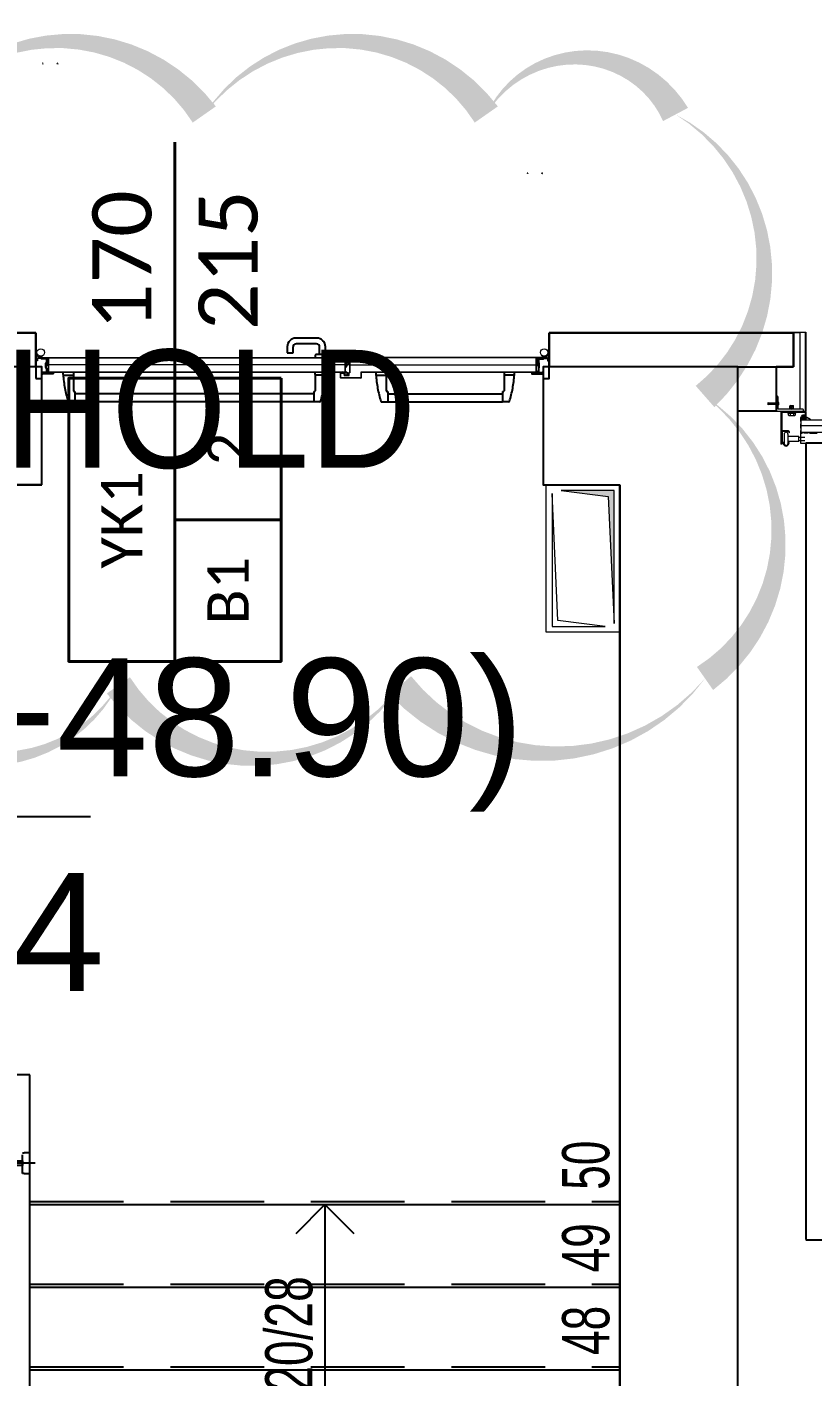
# Model space of a CAD drawing. Header units: metres. Extents: x -20317 to 2216, y -10281 to 3094.
# Drawn here: x -3145.4 to -2879.3, y -1088 to -630.7 of the extents above; entities that cross this region are included whole.
import ezdxf
from ezdxf.enums import TextEntityAlignment as Align

# ---------------------------------------------------------------- set-up
doc = ezdxf.new("R2010")
doc.units = ezdxf.units.M
doc.header["$MEASUREMENT"] = 0
for name, pattern in [('DASHDOT', [1, 0.5, -0.25, 0, -0.25]), ('DOT', [6.35, 0, -6.35]), ('HIDDEN', [9.525, 6.35, -3.175]), ('HIDDEN2', [0.1875, 0.125, -0.0625])]:
    doc.linetypes.add(name, pattern=pattern)
doc.layers.get('0').update_dxf_attribs({"color": 30, "lineweight": 0})
for name, color, linetype, lineweight in [('Ag-110', 3, 'Continuous', 30), ('AG-DOOR-NOTATION-FIRE', 1, 'Continuous', 40), ('AG-Door_Aluminum', 60, 'Continuous', 13), ('AG-Door_Rolling', 24, 'Continuous', 13), ('AG-Insulation_Heat_Rockwool', 95, 'BATTING', 13), ('AG-Steel_Structure', 201, 'Continuous', 20), ('AI-040', 2, 'Continuous', 20), ('HOLD', 7, 'Continuous', 0), ('shaft', 3, 'Continuous', 20)]:
    doc.layers.add(name, color=color, linetype=linetype, lineweight=lineweight)
for name, color, linetype in [('AG-DOOR', 2, 'Continuous'), ('AG-DOOR-OPENING', 9, 'HIDDEN'), ('AG-HATCH', 9, 'Continuous'), ('AG-HIDDEN', 9, 'HIDDEN'), ('AG-STAIR', 3, 'Continuous'), ('AG-TEXT', 7, 'Continuous'), ('AR-HANDRAIL', 20, 'Continuous'), ('V-0_Notation_Level_200', 2, 'Continuous'), ('V-2_Wall_Concrete', 160, 'Continuous')]:
    doc.layers.add(name, color=color, linetype=linetype)
doc.styles.add('$0$IIS IKEA SANS', font='')
doc.styles.add('ALANLAR_B8$0$ALANLAR_B8$0$VIVA_100', font='arial.ttf', dxfattribs={"height": 25})
doc.styles.add('ARIAL', font='arial.ttf', dxfattribs={"width": 0.9})
doc.styles.add('ARIAL-ING', font='arial.ttf')
doc.styles.add('CALIBRI LIGHT', font='calibril.ttf')
doc.styles.get('$0$IIS IKEA SANS').set_extended_font_data('IKEA Sans')
doc.linetypes.add('BATTING', pattern='A,0.00254,-2.54,[134,ltypeshp.shx,S=2.54,R=0,X=-2.54,Y=0],-5.08,[134,ltypeshp.shx,S=2.54,R=180,X=2.54,Y=0],-2.54', length=10.16254)

# ---------------------------------------------------------------- blocks, each defined once
blk = doc.blocks.new('A$C74964C84')
at = {"layer": 'V-2_Wall_Concrete', "ltscale": 1000, "transparency": 33554687}
for p, q in [((9100, 5140), (9100, 2260)), ((9100, 2260), (9500, 2260))]:
    blk.add_line(p, q, dxfattribs=at)
at = {"layer": 'V-2_Wall_Concrete'}
blk.add_line((9100, 300), (300, 300), dxfattribs=at)
for points in [[(300, 5540), (-100, 5540), (-100, -100), (9500, -100), (9500, 560), (9100, 560), (9100, 300)], [(9500, 2260), (9500, 5540), (2300, 5540)], [(300, 5140), (300, 300), (9100, 300)], [(9100, 2260), (9100, 5140), (2300, 5140)]]:
    blk.add_lwpolyline(points, dxfattribs=at)
blk = doc.blocks.new('*U46')
for p, q in [((0, -492.7), (0, 492.7)), ((-492.7, 0), (2190.6, 0))]:
    blk.add_line(p, q)
at = {"const_width": 328.5}
for points in [[(0, 164.2, 0.414214), (-164.2, 0, 0.414214)], [(0, -164.2, 0.414214), (164.2, 0, 0.414214)]]:
    blk.add_lwpolyline(points, format="xyb", dxfattribs=at)
blk.add_circle((0, 0), 328.5)
at = {"style": 'ALANLAR_B8$0$ALANLAR_B8$0$VIVA_100'}
for tag, p in [('%%P0.00', (1896.6, 136.9)), ('-0.07', (1833.7, -501.6))]:
    blk.add_attdef(tag, text='', height=400, dxfattribs=at).set_placement(p, align=Align.RIGHT)
blk = doc.blocks.new('conta')
at = {"layer": 'AG-Door_Aluminum', "ltscale": 10}
for p, q in [((-2649.88, 5344.46), (-2649.78, 5344.3)), ((-2649.87, 5345.53), (-2649.81, 5345.61)), ((-2649.78, 5344.3), (-2649.74, 5344.3)), ((-2649.72, 5345.4), (-2649.28, 5345.4)), ((-2649.25, 5345.41), (-2649.09, 5345.51)), ((-2648.97, 5344.05), (-2648.78, 5343.8)), ((-2648.87, 5344.09), (-2648.7, 5343.86)), ((-2648.83, 5344.87), (-2648.56, 5345.24)), ((-2648.77, 5345.12), (-2648.63, 5345.3)), ((-2648.71, 5343.79), (-2648.71, 5343.79)), ((-2648.56, 5345.31), (-2648.56, 5345.31))]:
    blk.add_line(p, q, dxfattribs=at)
for centre, radius, start, end in [((-2653.03, 5345), 3.19, 350.4674, 8.9372), ((-2649.87, 5344.47), 0.02, 170.4674, 213.7451), ((-2649.83, 5345.5), 0.05, 140.6345, 188.9372), ((-2649.74, 5345.58), 0.0696, 22.2428, 159.258), ((-2650.94, 5345.01), 1.24, 340.3382, 16.7772), ((-2649.74, 5344.58), 0.03, 160.3382, 273.2666), ((-2649.72, 5345.37), 0.03, 90, 196.7772), ((-2649.56, 5341.55), 3.01, 80.4362, 93.2666), ((-2649.28, 5345.45), 0.05, 270, 303.0062), ((-2649.22, 5344.14), 0.231, 353.9571, 81.9004), ((-2649.08, 5345.49), 0.03, 4.7972, 123.0062), ((-2649.06, 5344.54), 0.03, 260.4362, 338.7066), ((-2650.22, 5344.99), 1.27, 338.7066, 23.0418), ((-2648.89, 5344.11), 0.1, 173.9571, 217.2653), ((-2649.01, 5345.57), 0.05, 18.7951, 42.1429), ((-2651.17, 5344.83), 2.33, 7.5897, 18.7951), ((-2658.2, 5345.19), 9.36, 353.6857, 357.8537), ((-2648.79, 5344.15), 0.1, 173.6857, 217.2653), ((-2648.81, 5345.15), 0.05, 187.5897, 322.7347), ((-2648.79, 5344.84), 0.05, 142.7347, 180.2669), ((-2648.74, 5343.83), 0.05, 217.2653, 307.2653), ((-2648.74, 5343.83), 0.05, 307.2653, 37.2653), ((-2648.59, 5345.27), 0.05, 52.7347, 142.7347), ((-2648.59, 5345.27), 0.05, 322.7347, 52.7347)]:
    blk.add_arc(centre, radius, start, end, dxfattribs=at)
for points, knots in [([(-2649.74, 5344.31), (-2649.74, 5344.34), (-2649.7, 5344.52), (-2649.59, 5344.33), (-2649.34, 5344.36), (-2649.23, 5344.37), (-2649.18, 5344.37)], [0, 0, 0, 0, 0.1008757, 0.3841126, 0.5436166, 0.6906785, 0.6906785, 0.6906785, 0.6906785]), ([(-2648.98, 5345.6), (-2649, 5345.63), (-2649.09, 5345.71), (-2649.23, 5345.44), (-2649.32, 5345.74), (-2649.39, 5345.46), (-2649.51, 5345.75), (-2649.59, 5345.5), (-2649.65, 5345.57), (-2649.68, 5345.61)], [0.0086373, 0.0086373, 0.0086373, 0.0086373, 0.1097304, 0.3133405, 0.4430081, 0.5658764, 0.7165186, 0.8527974, 0.9648495, 0.9648495, 0.9648495, 0.9648495])]:
    blk.add_open_spline(points, degree=3, knots=knots, dxfattribs=at)
blk = doc.blocks.new('YANGIN KAC KAPI')
at = {"layer": 'AG-HATCH', "lineweight": 5, "ltscale": 2}
h = blk.add_hatch(color=256, dxfattribs=at)
h.dxf.hatch_style = 1
h.paths.add_polyline_path([(-1.6435, -0.0225), (-1.6455, -0.0225), (-1.6455, -0.0085), (-1.6435, -0.0085)])
h = blk.add_hatch(color=256, dxfattribs=at)
h.dxf.hatch_style = 1
h.paths.add_polyline_path([(0.0235, -0.0225), (0.0255, -0.0225), (0.0255, -0.0085), (0.0235, -0.0085)])
at = {"layer": 'AG-DOOR', "color": 4, "lineweight": -2, "ltscale": 10}
for p, q in [((-0.828, 0.0472), (-0.828, 0.0272)), ((-0.808, 0.0272), (-0.808, 0.0472)), ((-0.728, 0.0772), (-0.798, 0.0772)), ((-0.728, 0.0572), (-0.798, 0.0572)), ((-0.718, 0.0212), (-0.718, 0.0472)), ((-0.698, 0.0212), (-0.698, 0.0472)), ((-0.828, 0.0272), (-0.808, 0.0272)), ((-0.733, 0.0187), (-0.733, 0.0112)), ((-0.6855, 0.0212), (-0.7305, 0.0212)), ((-0.683, 0.0112), (-0.683, 0.0187))]:
    blk.add_line(p, q, dxfattribs=at)
at = {"layer": 'AG-DOOR', "color": 9, "linetype": 'HIDDEN', "ltscale": 100}
for p, q in [((-1.5872, -0.0463), (-1.5872, -0.0388)), ((-1.5872, -0.0463), (-1.5872, -0.0388)), ((-1.5872, -0.0463), (-1.5872, -0.0388)), ((-1.5522, -0.0388), (-1.5522, -0.0463)), ((-0.733, -0.0463), (-0.733, -0.0388)), ((-0.733, -0.0463), (-0.733, -0.0388)), ((-0.733, -0.0463), (-0.733, -0.0388)), ((-0.698, -0.0388), (-0.698, -0.0463)), ((-0.527, -0.0388), (-0.527, -0.0463)), ((-0.492, -0.0463), (-0.492, -0.0388)), ((-0.492, -0.0463), (-0.492, -0.0388)), ((-0.492, -0.0463), (-0.492, -0.0388)), ((-0.0928, -0.0388), (-0.0928, -0.0463)), ((-0.0578, -0.0463), (-0.0578, -0.0388)), ((-0.0578, -0.0463), (-0.0578, -0.0388)), ((-0.0578, -0.0463), (-0.0578, -0.0388)), ((-1.5847, -0.0488), (-1.5547, -0.0488)), ((-1.5522, -0.0463), (-1.5522, -0.1013)), ((-0.733, -0.0463), (-0.733, -0.1013)), ((-0.7005, -0.0488), (-0.7305, -0.0488)), ((-0.5245, -0.0488), (-0.4945, -0.0488)), ((-0.492, -0.0463), (-0.492, -0.1013)), ((-0.0928, -0.0463), (-0.0928, -0.1013)), ((-0.0603, -0.0488), (-0.0903, -0.0488)), ((-1.5472, -0.1038), (-1.5497, -0.1038)), ((-1.5472, -0.1038), (-1.5472, -0.1388)), ((-0.738, -0.1113), (-1.5472, -0.1113)), ((-0.738, -0.1038), (-0.738, -0.1388)), ((-0.738, -0.1038), (-0.7355, -0.1038)), ((-0.487, -0.1038), (-0.4895, -0.1038)), ((-0.487, -0.1038), (-0.487, -0.1388)), ((-0.487, -0.1113), (-0.0978, -0.1113)), ((-0.0978, -0.1038), (-0.0978, -0.1388)), ((-0.0978, -0.1038), (-0.0953, -0.1038)), ((-1.5679, -0.1388), (-1.5472, -0.1388)), ((-0.738, -0.1388), (-1.5472, -0.1388)), ((-0.7173, -0.1388), (-0.738, -0.1388)), ((-0.5077, -0.1388), (-0.487, -0.1388)), ((-0.487, -0.1388), (-0.0978, -0.1388)), ((-0.0771, -0.1388), (-0.0978, -0.1388))]:
    blk.add_line(p, q, dxfattribs=at)
at = {"layer": 'AG-DOOR', "color": 9, "ltscale": 10}
for p, q in [((-0.627, -0.001), (-0.63, -0.001)), ((-0.63, -0.0203), (-0.627, -0.0203)), ((-0.627, -0.016), (-0.627, -0.001)), ((-0.627, -0.0035), (-0.617, -0.0035)), ((-0.627, -0.0055), (-0.617, -0.0055)), ((-0.617, -0.0095), (-0.627, -0.016)), ((-0.627, -0.0203), (-0.627, -0.016))]:
    blk.add_line(p, q, dxfattribs=at)
at = {"layer": 'AG-DOOR', "color": 4, "lineweight": -2, "ltscale": 10}
for centre, radius, start, end in [((-0.798, 0.0472), 0.03, 90, 180), ((-0.798, 0.0472), 0.01, 90, 180), ((-0.728, 0.0472), 0.03, 0, 90), ((-0.728, 0.0472), 0.01, 0, 90), ((-0.7305, 0.0187), 0.0025, 90, 180), ((-0.6855, 0.0187), 0.0025, 0, 90)]:
    blk.add_arc(centre, radius, start, end, dxfattribs=at)
at = {"layer": 'AG-DOOR', "color": 9, "linetype": 'HIDDEN', "ltscale": 100}
for centre, radius, start, end in [((-1.2116, -0.0232), 0.3763, 183.5277, 197.6198), ((-1.5847, -0.0463), 0.0025, 180, 270), ((-1.5547, -0.0463), 0.0025, 270, 0), ((-0.7305, -0.0463), 0.0025, 180, 270), ((-0.7305, -0.0463), 0.0025, 180, 270), ((-0.7305, -0.0463), 0.0025, 180, 270), ((-1.0736, -0.0232), 0.3763, 342.3802, 356.4723), ((-0.7005, -0.0463), 0.0025, 270, 0), ((-0.1514, -0.0232), 0.3763, 183.5277, 197.6198), ((-0.5245, -0.0463), 0.0025, 180, 270), ((-0.4945, -0.0463), 0.0025, 270, 0), ((-0.4945, -0.0463), 0.0025, 270, 0), ((-0.4945, -0.0463), 0.0025, 270, 0), ((-0.0903, -0.0463), 0.0025, 180, 270), ((-0.4334, -0.0232), 0.3763, 342.3802, 356.4723), ((-0.0603, -0.0463), 0.0025, 270, 0), ((-1.5679, -0.1363), 0.0025, 197.6198, 270), ((-1.5497, -0.1013), 0.0025, 180, 270), ((-0.7355, -0.1013), 0.0025, 270, 0), ((-0.7173, -0.1363), 0.0025, 270, 342.3802), ((-0.5077, -0.1363), 0.0025, 197.6198, 270), ((-0.4895, -0.1013), 0.0025, 180, 270), ((-0.0953, -0.1013), 0.0025, 270, 0), ((-0.0771, -0.1363), 0.0025, 270, 342.3802)]:
    blk.add_arc(centre, radius, start, end, dxfattribs=at)
at = {"layer": 'AG-DOOR-OPENING', "color": 9, "linetype": 'DOT'}
for points in [[(-1.657, 0.0112), (-1.657, 1.0072, -0.414214), (-1.656, 1.0082), (-1.608, 1.0082, -0.414214), (-1.607, 1.0072), (-1.607, 0.0112)], [(0.037, 0.0112), (0.037, 0.6352, 0.414214), (0.036, 0.6362), (-0.012, 0.6362, 0.414214), (-0.013, 0.6352), (-0.013, 0.0112)]]:
    blk.add_lwpolyline(points, format="xyb", dxfattribs=at)
for centre, radius, start, end in [((-1.6505, -0.0343), 1.0415, 2.4474, 90.355), ((0.0275, -0.0023), 0.6376, 89.1449, 178.8679)]:
    blk.add_arc(centre, radius, start, end, dxfattribs=at)
at = {"layer": 'AG-Door_Aluminum', "color": 9, "ltscale": 10}
for p, q in [((-1.6755, 0.0251), (-1.679, 0.024)), ((-1.6713, 0.0143), (-1.6705, 0.0108)), ((-1.6705, 0.0108), (-1.6676, 0.0114)), ((-1.6676, 0.0114), (-1.6686, 0.0162)), ((-1.6676, 0.01), (-1.6676, 0.0167)), ((-1.6646, 0.01), (-1.6646, 0.0161)), ((-1.6547, 0.0195), (-1.6595, 0.0149)), ((-1.642, 0.008), (-1.6568, 0.008)), ((-1.642, 0.005), (-1.6431, 0.005)), ((-1.64, -0.0085), (-1.64, 0.003)), ((0.02, -0.0085), (0.02, 0.003)), ((0.022, 0.008), (0.0368, 0.008)), ((0.022, 0.005), (0.0231, 0.005)), ((0.0347, 0.0195), (0.0395, 0.0149)), ((0.0446, 0.01), (0.0446, 0.0161)), ((0.0476, 0.01), (0.0476, 0.0167)), ((0.0476, 0.0114), (0.0486, 0.0162)), ((0.0505, 0.0108), (0.0476, 0.0114)), ((0.0513, 0.0143), (0.0505, 0.0108)), ((0.0555, 0.0251), (0.059, 0.024)), ((-1.64, -0.0174), (-1.64, -0.0085)), ((-1.637, -0.0174), (-1.64, -0.0174)), ((0.017, -0.0174), (0.02, -0.0174)), ((0.02, -0.0174), (0.02, -0.0085))]:
    blk.add_line(p, q, dxfattribs=at)
at = {"layer": 'AG-Door_Aluminum', "ltscale": 0.3}
for p, q in [((-1.657, 0.0092), (-1.657, 0.0102)), ((-1.656, 0.0112), (-0.6109, 0.0112)), ((-1.656, 0.0102), (-0.611, 0.0102)), ((-1.656, 0.0102), (-1.656, 0.0092)), ((-1.656, 0.0092), (-1.637, 0.0092)), ((-1.656, 0.0082), (-1.639, 0.0082)), ((-1.655, 0.0092), (-1.655, 0.0102)), ((-1.639, 0.0092), (-1.639, 0.0082)), ((-1.637, -0.0085), (-1.637, 0.0092)), ((-1.636, -0.0085), (-1.636, 0.0092)), ((-0.631, -0.0085), (-0.631, 0.0092)), ((-0.63, -0.0085), (-0.63, 0.0092)), ((-0.611, 0.0092), (-0.63, 0.0092)), ((-0.628, 0.0092), (-0.628, 0.0082)), ((-0.611, 0.0082), (-0.628, 0.0082)), ((-0.6186, 0.006), (-0.6186, -0.0005)), ((-0.6176, 0.007), (-0.5982, 0.007)), ((-0.6171, 0.006), (-0.5977, 0.006)), ((-0.612, 0.0092), (-0.612, 0.0102)), ((-0.611, 0.0102), (-0.611, 0.0092)), ((-0.61, 0.0092), (-0.61, 0.0102)), ((-0.5982, 0.007), (-0.5945, 0.0112)), ((-0.5977, 0.006), (-0.5941, 0.0102)), ((0.036, 0.0112), (-0.5945, 0.0112)), ((0.036, 0.0102), (-0.5941, 0.0102)), ((0.016, -0.0085), (0.016, 0.0092)), ((0.017, -0.0085), (0.017, 0.0092)), ((0.036, 0.0092), (0.017, 0.0092)), ((0.019, 0.0092), (0.019, 0.0082)), ((0.036, 0.0082), (0.019, 0.0082)), ((0.035, 0.0092), (0.035, 0.0102)), ((0.036, 0.0102), (0.036, 0.0092)), ((0.037, 0.0092), (0.037, 0.0102)), ((-1.637, -0.0378), (-1.637, -0.0085)), ((-1.636, -0.0378), (-1.636, -0.0085)), ((-0.631, -0.0378), (-1.636, -0.0378)), ((-1.636, -0.0388), (-0.631, -0.0388)), ((-0.6468, -0.0576), (-0.6468, -0.0421)), ((-0.6458, -0.0411), (-0.6335, -0.0411)), ((-0.6458, -0.0571), (-0.6458, -0.0426)), ((-0.6453, -0.0421), (-0.6341, -0.0421)), ((-0.6336, -0.0427), (-0.6348, -0.0489)), ((-0.631, -0.0378), (-0.631, -0.0085)), ((-0.63, -0.0378), (-0.63, -0.0085)), ((-0.6176, -0.0491), (-0.6176, -0.0416)), ((-0.5783, -0.0388), (-0.5783, -0.0571)), ((-0.5773, -0.0378), (0.016, -0.0378)), ((-0.5773, -0.0393), (-0.5773, -0.0576)), ((0.016, -0.0388), (-0.5768, -0.0388)), ((0.016, -0.0378), (0.016, -0.0085)), ((0.017, -0.0378), (0.017, -0.0085)), ((-0.5783, -0.0586), (-0.6458, -0.0586)), ((-0.5788, -0.0576), (-0.6453, -0.0576)), ((-0.6338, -0.0501), (-0.6186, -0.0501))]:
    blk.add_line(p, q, dxfattribs=at)
at = {"layer": 'AG-Door_Aluminum', "color": 4, "ltscale": 0.3}
for p, q in [((-1.6448, 0.0044), (-1.6448, -0.0057)), ((0.0248, 0.0044), (0.0248, -0.0057)), ((-1.6453, -0.0384), (-1.6567, -0.0384)), ((-1.6473, -0.0085), (-1.6473, -0.0082)), ((-1.6473, -0.0228), (-1.6473, -0.0085)), ((-1.6448, -0.0253), (-1.6448, -0.0379)), ((0.0248, -0.0253), (0.0248, -0.0379)), ((0.0253, -0.0384), (0.0367, -0.0384)), ((0.0273, -0.0085), (0.0273, -0.0082)), ((0.0273, -0.0228), (0.0273, -0.0085))]:
    blk.add_line(p, q, dxfattribs=at)
for points in [[(-1.6742, 0.0074), (-1.6742, 0), (-1.676, 0), (-1.676, 0.0074, -0.414214), (-1.6734, 0.01), (-1.6624, 0.01, -0.414214), (-1.66, 0.0076, 0.414214), (-1.6594, 0.007), (-1.6456, 0.007)], [(-1.6456, 0.0052), (-1.6594, 0.0052, -0.414214), (-1.6618, 0.0076, 0.414214), (-1.6624, 0.0082), (-1.6734, 0.0082, 0.414214), (-1.6742, 0.0074)], [(-1.643, 0.0044), (-1.643, -0.006, -0.414214), (-1.645, -0.008, 0.414214), (-1.6455, -0.0085), (-1.6455, -0.0225, 0.414214), (-1.645, -0.023, -0.414214), (-1.643, -0.025), (-1.643, -0.0379, -0.414214), (-1.6453, -0.0402), (-1.6567, -0.0402, 1), (-1.6567, -0.0432), (-1.6218, -0.0432)], [(0.023, 0.0044), (0.023, -0.006, 0.414214), (0.025, -0.008, -0.414214), (0.0255, -0.0085), (0.0255, -0.0225, -0.414214), (0.025, -0.023, 0.414214), (0.023, -0.025), (0.023, -0.0379, 0.414214), (0.0253, -0.0402), (0.0367, -0.0402, -1), (0.0367, -0.0432), (0.0018, -0.0432)], [(0.0542, 0.0074), (0.0542, 0), (0.056, 0), (0.056, 0.0074, 0.414214), (0.0534, 0.01), (0.0424, 0.01, 0.414214), (0.04, 0.0076, -0.414214), (0.0394, 0.007), (0.0256, 0.007)], [(0.0256, 0.0052), (0.0394, 0.0052, 0.414214), (0.0418, 0.0076, -0.414214), (0.0424, 0.0082), (0.0534, 0.0082, -0.414214), (0.0542, 0.0074)], [(-1.631, -0.0432), (-1.631, -0.0414), (-1.6218, -0.0414, -1), (-1.6218, -0.045), (-1.6567, -0.045)], [(0.011, -0.0432), (0.011, -0.0414), (0.0018, -0.0414, 1), (0.0018, -0.045), (0.0367, -0.045)]]:
    blk.add_lwpolyline(points, format="xyb", dxfattribs=at)
at = {"layer": 'AG-Door_Aluminum', "ltscale": 0.3}
for points in [[(-0.6176, 0.0055), (-0.6176, 0, 0.414214), (-0.6171, -0.0005), (-0.6168, -0.0005, -0.414214), (-0.6158, -0.0015), (-0.6158, -0.0401, -0.414214), (-0.6168, -0.0411), (-0.6171, -0.0411)], [(-0.6176, -0.0015), (-0.6173, -0.0015, -0.414214), (-0.6168, -0.002), (-0.6168, -0.0396, -0.414214), (-0.6173, -0.0401), (-0.6176, -0.0401, 0.414214), (-0.6186, -0.0411), (-0.6186, -0.0486, -0.414214), (-0.6191, -0.0491), (-0.6332, -0.0491, -0.469603), (-0.6337, -0.0485), (-0.6325, -0.0422)]]:
    blk.add_lwpolyline(points, format="xyb", dxfattribs=at)
at = {"layer": 'AG-Door_Aluminum', "color": 9, "ltscale": 10}
for centre in [(-1.6634, 0.0286), (0.0434, 0.0286)]:
    blk.add_circle(centre, 0.0126, dxfattribs=at)
for centre, radius, start, end in [((-1.6634, 0.0286), 0.0163, 196.3458, 241.2012), ((-1.6715, 0.0156), 0.00297, 12.1292, 36.6827), ((-1.6568, 0.012), 0.007, 144.8285, 196.6008), ((-1.6568, 0.012), 0.004, 133.501, 269.7288), ((-1.642, 0.003), 0.005, 0, 89.9977), ((-1.642, 0.003), 0.002, 0, 90), ((0.022, 0.003), 0.005, 90.0023, 180), ((0.022, 0.003), 0.002, 90, 180), ((0.0368, 0.012), 0.004, 270.2712, 46.499), ((0.0368, 0.012), 0.007, 343.3992, 35.1715), ((0.0515, 0.0156), 0.00297, 143.3173, 167.8708), ((0.0434, 0.0286), 0.0163, 298.7988, 343.6542)]:
    blk.add_arc(centre, radius, start, end, dxfattribs=at)
at = {"layer": 'AG-Door_Aluminum', "ltscale": 0.3}
for centre, radius, start, end in [((-1.656, 0.0102), 0.001, 90, 180), ((-1.656, 0.0092), 0.001, 180, 270), ((-1.637, 0.0092), 0.001, 0, 90), ((-0.63, 0.0092), 0.001, 90, 180), ((-0.6176, 0.006), 0.001, 90, 180), ((-0.6171, 0.0055), 0.0005, 90, 180), ((-0.611, 0.0102), 0.001, 0, 90), ((-0.611, 0.0092), 0.001, 270, 0), ((0.017, 0.0092), 0.001, 90, 180), ((0.036, 0.0102), 0.001, 0, 90), ((0.036, 0.0092), 0.001, 270, 0), ((-1.636, -0.0378), 0.001, 180, 270), ((-0.6458, -0.0421), 0.001, 90, 180), ((-0.6453, -0.0426), 0.0005, 90, 180), ((-0.6341, -0.0426), 0.0005, 348.932, 90), ((-0.6335, -0.0421), 0.001, 349.3803, 90), ((-0.631, -0.0378), 0.001, 270, 0), ((-0.6176, -0.0005), 0.001, 180, 270), ((-0.6171, -0.0416), 0.0005, 90, 180), ((-0.5773, -0.0388), 0.001, 90.0003, 180), ((-0.5768, -0.0393), 0.0005, 90, 180), ((0.016, -0.0378), 0.001, 270, 0), ((-0.6458, -0.0576), 0.001, 180, 270), ((-0.6453, -0.0571), 0.0005, 180, 270), ((-0.6338, -0.0491), 0.001, 168.932, 270), ((-0.6186, -0.0491), 0.001, 270, 0), ((-0.5788, -0.0571), 0.0005, 270, 0), ((-0.5783, -0.0576), 0.001, 270, 0)]:
    blk.add_arc(centre, radius, start, end, dxfattribs=at)
at = {"layer": 'AG-Door_Aluminum', "color": 4, "ltscale": 0.3}
for centre, radius, start, end in [((-1.6456, 0.0044), 0.0026, 0, 90), ((-1.6456, 0.0044), 0.0008, 0, 90), ((0.0256, 0.0044), 0.0026, 90, 180), ((0.0256, 0.0044), 0.0008, 90, 180), ((-1.6567, -0.0417), 0.0033, 90, 270), ((-1.6453, -0.0082), 0.002, 90, 180), ((-1.6453, -0.0228), 0.002, 180, 270), ((-1.6453, -0.0057), 0.0005, 270, 0), ((-1.6453, -0.0253), 0.0005, 0, 90), ((-1.6453, -0.0379), 0.0005, 270, 0), ((0.0253, -0.0057), 0.0005, 180, 270), ((0.0253, -0.0253), 0.0005, 90, 180), ((0.0253, -0.0379), 0.0005, 180, 270), ((0.0253, -0.0082), 0.002, 0, 90), ((0.0253, -0.0228), 0.002, 270, 0), ((0.0367, -0.0417), 0.0033, 270, 90)]:
    blk.add_arc(centre, radius, start, end, dxfattribs=at)
at = {"layer": 'AG-HATCH', "color": 9, "linetype": 'Continuous'}
for p, q in [((-1.6565, -0.0427), (-1.6565, -0.0422)), ((-1.6514, -0.0419), (-1.6504, -0.0403)), ((-1.651, -0.0432), (-1.6378, -0.0432)), ((-1.6503, -0.0413), (-1.6498, -0.0407)), ((-1.6501, -0.0416), (-1.6484, -0.0416)), ((-1.6476, -0.0412), (-1.6471, -0.0403)), ((-1.6469, -0.0413), (-1.6466, -0.0407)), ((-1.6467, -0.0416), (-1.6451, -0.0416)), ((-1.643, -0.0395), (-1.643, -0.0353)), ((-1.642, -0.0352), (-1.6405, -0.0403)), ((0.031, -0.0432), (0.0178, -0.0432)), ((0.022, -0.0352), (0.0205, -0.0403)), ((0.023, -0.0395), (0.023, -0.0353)), ((0.0267, -0.0416), (0.0251, -0.0416)), ((0.0269, -0.0413), (0.0266, -0.0407)), ((0.0276, -0.0412), (0.0271, -0.0403)), ((0.0301, -0.0416), (0.0284, -0.0416)), ((0.0303, -0.0413), (0.0298, -0.0407)), ((0.0314, -0.0419), (0.0304, -0.0403)), ((0.0315, -0.0427), (0.0315, -0.0422))]:
    blk.add_line(p, q, dxfattribs=at)
at = {"layer": 'AG-HATCH', "ltscale": 2.5}
for points in [[(-1.68, -0.06), (-1.66, -0.06), (-1.66, -0.02), (-1.68, -0.02), (-1.68, -0.06)], [(0.04, -0.06), (0.06, -0.06), (0.06, -0.02), (0.04, -0.02), (0.04, -0.06)]]:
    blk.add_lwpolyline(points, dxfattribs=at)
at = {"layer": 'AG-HATCH', "lineweight": 5, "ltscale": 2}
for points in [[(-1.6455, -0.0225), (-1.6435, -0.0225), (-1.6435, -0.0085), (-1.6455, -0.0085), (-1.6455, -0.0225)], [(0.0255, -0.0225), (0.0235, -0.0225), (0.0235, -0.0085), (0.0255, -0.0085), (0.0255, -0.0225)]]:
    blk.add_lwpolyline(points, dxfattribs=at)
at = {"layer": 'AG-HATCH', "color": 9, "linetype": 'Continuous'}
for centre, radius, start, end in [((-1.6461, -0.1754), 0.1336, 92.2975, 94.4863), ((-1.6514, -0.0182), 0.0251, 258.2003, 270.9174), ((-1.6501, -0.0405), 0.000316, 324.9586, 145.0152), ((-1.6501, -0.0414), 0.000211, 145.0123, 270), ((-1.6484, -0.0406), 0.00105, 270.0106, 324.9923), ((-1.6468, -0.0405), 0.000316, 331.169, 157.4401), ((-1.6467, -0.0414), 0.000211, 151.2102, 270), ((-1.6451, -0.0395), 0.00211, 270, 0), ((-1.6425, -0.0353), 0.000526, 15.5884, 180), ((-1.6391, -0.0399), 0.00147, 195.5887, 270), ((-1.6386, -0.0169), 0.0245, 268.7806, 294.546), ((-1.6425, -0.0108), 0.0327, 278.2922, 296.0474), ((-1.6283, -0.0397), 0.000526, 285.3148, 104.5082), ((0.0083, -0.0397), 0.000526, 75.4918, 254.6852), ((0.0225, -0.0108), 0.0327, 243.9526, 261.7078), ((0.0186, -0.0169), 0.0245, 245.454, 271.2194), ((0.0191, -0.0399), 0.00147, 270, 344.4113), ((0.0225, -0.0353), 0.000526, 0, 164.4116), ((0.0251, -0.0395), 0.00211, 180, 270), ((0.0268, -0.0405), 0.000316, 22.5599, 208.831), ((0.0267, -0.0414), 0.000211, 270, 28.7898), ((0.0284, -0.0406), 0.00105, 215.0077, 269.9894), ((0.0301, -0.0405), 0.000316, 34.9848, 215.0414), ((0.0301, -0.0414), 0.000211, 270, 34.9877), ((0.031, -0.0427), 0.000526, 270, 0), ((0.031, -0.0422), 0.000526, 0, 35.0077)]:
    blk.add_arc(centre, radius, start, end, dxfattribs=at)
at = {"layer": 'AG-Insulation_Heat_Rockwool', "ltscale": 0.45}
for p, q in [((-0.631, -0.0138), (-1.636, -0.0138)), ((-0.6158, -0.0138), (0.016, -0.0138))]:
    blk.add_line(p, q, dxfattribs=at)
at = {"layer": 'AG-DOOR', "xscale": -0.01, "yscale": 0.01, "zscale": 0.01, "rotation": 270}
blk.add_blockref('conta', (-54.0784, 26.4499), dxfattribs=at)
blk = doc.blocks.new('*U118')
blk.add_lwpolyline([(1000, -450), (2200, -450), (2200, 450), (1000, 450)], close=True)
for points in [[(2200, 0), (0, 0)], [(1600, -450), (1600, 0)]]:
    blk.add_lwpolyline(points)
at = {"style": 'CALIBRI LIGHT'}
for tag, height, p in [('GENİŞLİK', 250, (500, 225)), ('KAPIKODU', 175, (1600, 225)), ('YÜKSEKLİK', 250, (500, -225)), ('KATTAKI.SAYISI', 175, (1300, -225)), ('BULUNDUGU.KAT', 175, (1900, -225))]:
    blk.add_attdef(tag, text='', height=height, dxfattribs=at).set_placement(p, align=Align.MIDDLE_CENTER)
blk = doc.blocks.new('A$C1F2B3E44')
for p, q in [((7, -2), (6.3, 2)), ((8.4, -2), (7.7, 2)), ((9.8, -2), (9.1, 2)), ((11.2, -2), (10.5, 2)), ((12.6, -2), (11.9, 2)), ((14, -2), (13.3, 2)), ((15.4, -2), (14.7, 2)), ((16.8, -2), (16.1, 2)), ((18.3, -2), (17.5, 2))]:
    blk.add_line(p, q)
for points in [[(20, -1.5), (18.8, -1.5), (18.3, -2), (17.9, -1.5), (17.3, -1.5), (16.8, -2), (16.4, -1.5), (15.9, -1.5), (15.4, -2), (15, -1.5), (14.5, -1.5), (14, -2), (13.6, -1.5), (13.1, -1.5), (12.6, -2), (12.2, -1.5), (11.7, -1.5), (11.2, -2), (10.8, -1.5), (10.3, -1.5), (9.8, -2), (9.4, -1.5), (8.9, -1.5), (8.4, -2), (8, -1.5), (7.5, -1.5), (7, -2), (6.6, -1.5), (0.9, -1.5), (0, 0), (0.9, 1.5), (5.8, 1.5), (6.3, 2), (6.7, 1.5), (7.2, 1.5), (7.7, 2), (8.1, 1.5), (8.6, 1.5), (9.1, 2), (9.5, 1.5), (10, 1.5), (10.5, 2), (10.9, 1.5), (11.4, 1.5), (11.9, 2), (12.3, 1.5), (12.8, 1.5), (13.3, 2), (13.7, 1.5), (14.2, 1.5), (14.7, 2), (15.1, 1.5), (15.6, 1.5), (16.1, 2), (16.5, 1.5), (17, 1.5), (17.5, 2), (17.9, 1.5), (20, 1.5)], [(0, 0), (0.9, -0.6), (6.3, -0.6), (6.6, -1.5)]]:
    blk.add_lwpolyline(points)
blk.add_lwpolyline([(21.2, 5.7), (20, 5.7), (20, -5.7), (21.2, -5.7)], close=True)
blk.add_lwpolyline([(21.2, -4.4), (22.2, -3.4, 0.154279), (22.2, 3.4), (21.2, 4.4)], format="xyb")
blk = doc.blocks.new('r door 2500')
at = {"layer": 'AG-Door_Rolling', "linetype": 'Continuous', "ltscale": 2.5}
h = blk.add_hatch(dxfattribs=at)
h.set_pattern_fill('ANSI31', color=8, scale=34.807607, angle=-254.9989, style=0)
h.set_pattern_definition([(330.00107, (1347.738, 1473.7673), (2.175405, 3.768075), [])])
h.paths.add_polyline_path([(7.5, 0.8), (8.8, 2.2), (8.8, 13.8), (-3.6, 13.8), (-3.6, 2.2), (-2.2, 0.8)])
h = blk.add_hatch(dxfattribs=at)
h.set_pattern_fill('ANSI31', color=8, scale=34.807607, angle=-254.9989, style=0)
h.set_pattern_definition([(330.00107, (4042.465, 1473.8157), (2.175405, 3.768075), [])])
h.paths.add_polyline_path([(2702.2, 0.8), (2703.6, 2.2), (2703.6, 13.9), (2691.2, 13.9), (2691.2, 2.2), (2692.5, 0.8)])
at = {"layer": 'AG-DOOR-OPENING', "color": 8, "linetype": 'HIDDEN2', "ltscale": 10}
blk.add_lwpolyline([(2650, 2829.1), (50, 2829.1), (50, 129.1), (2650, 129.1)], close=True, dxfattribs=at)
at = {"layer": 'AG-Door_Rolling', "linetype": 'Continuous', "ltscale": 2.5}
for p, q in [((-34, 23.9), (-34, 131.9)), ((-31.4, 131.9), (-34, 131.9)), ((-31.4, 123), (-24.1, 134.5)), ((-31.4, 25.5), (-31.4, 131.9)), ((-31.4, 89.4), (-31.4, 123)), ((-29.8, 123), (-22.8, 133.6)), ((-29.8, 89.9), (-29.8, 123)), ((-23.5, 98.5), (-23.5, 131.1)), ((-8, 128.3), (-11, 133.6)), ((-10.3, 98.5), (-10.3, 130.8)), ((-5.9, 128.3), (-9.7, 134.5)), ((-5.9, 128.3), (-8, 128.3)), ((-7.7, 89.9), (-7.7, 93.9)), ((-6.2, 93.9), (-7.7, 93.9)), ((-6.2, 89.4), (-6.2, 93.9)), ((26.9, 120.1), (26.9, 120.1)), ((26.9, 120.1), (47.3, 120.1)), ((26.9, 109.1), (46.5, 109.1)), ((31.8, 129), (76.3, 129)), ((31.8, 91), (31.8, 129)), ((31.8, 88.5), (31.8, 93.1)), ((2666.6, 91.8), (31.8, 91.9)), ((33.4, 49.7), (33.4, 91.7)), ((34.1, 94.9), (37.3, 94.9)), ((38.6, 92.4), (43.9, 92.4)), ((55.8, 94.9), (45.2, 94.9)), ((57.1, 92.3), (62.3, 92.3)), ((63.7, 94.9), (87.3, 94.9)), ((2636.3, 94.9), (2612.7, 94.9)), ((2668.2, 129.1), (2623.7, 129.1)), ((2642.9, 92.3), (2637.7, 92.3)), ((2644.2, 94.9), (2654.8, 94.9)), ((2673.2, 120.2), (2652.7, 120.2)), ((2673.2, 109.1), (2653.5, 109.1)), ((2661.4, 92.4), (2656.1, 92.4)), ((2665.9, 94.9), (2662.7, 94.9)), ((2666.6, 49.8), (2666.6, 91.8)), ((2668.2, 91.1), (2668.2, 129.1)), ((2668.2, 88.6), (2668.2, 93.1)), ((2673.2, 120.2), (2673.2, 120.2)), ((2705.9, 128.3), (2709.7, 134.6)), ((2705.9, 128.3), (2708, 128.3)), ((2706.2, 89.4), (2706.2, 93.9)), ((2706.2, 93.9), (2707.7, 93.9)), ((2707.7, 89.9), (2707.7, 93.9)), ((2708, 128.3), (2711, 133.7)), ((2710.3, 98.5), (2710.3, 130.8)), ((2729.8, 123.1), (2722.8, 133.7)), ((2723.5, 98.5), (2723.5, 131.1)), ((2731.4, 123.1), (2724.1, 134.6)), ((2729.8, 89.9), (2729.8, 123.1)), ((2731.4, 25.6), (2731.4, 132)), ((2731.4, 132), (2734, 132)), ((2731.4, 89.4), (2731.4, 123.1)), ((2734, 24), (2734, 132)), ((-8.2, 87.4), (-29.4, 87.4)), ((-8.7, 88.9), (-28.8, 88.9)), ((31.8, 64.1), (31.8, 77.3)), ((31.8, 45.9), (31.8, 53.6)), ((2666.6, 49.8), (33.4, 49.9)), ((33.4, 49.7), (33.4, 49.7)), ((2666.6, 49.8), (2666.6, 49.8)), ((2668.2, 64.1), (2668.2, 77.4)), ((2668.2, 46), (2668.2, 53.7)), ((2708.2, 87.4), (2729.4, 87.4)), ((2708.7, 88.9), (2728.8, 88.9)), ((-32, 22), (48, 22)), ((46.4, 24.6), (-30.4, 24.6)), ((32.6, 45.3), (50, 45.3)), ((32.9, 45.3), (48.9, 45.3)), ((46.4, 42.5), (39.3, 42.5)), ((46.4, 42.4), (39.9, 42.4)), ((46.4, 34.6), (39.9, 34.6)), ((46.6, 39.8), (40.1, 39.8)), ((48, 37.2), (40.1, 37.2)), ((40.2, 37.4), (40.2, 39.6)), ((40.2, 39.6), (46.6, 39.6)), ((40.2, 37.4), (47.9, 37.4)), ((47.4, 25.6), (47.4, 33.6)), ((50, 24), (50, 35.2)), ((2667.4, 45.3), (2650, 45.3)), ((2650, 24), (2650, 35.2)), ((2667.1, 45.3), (2651.2, 45.3)), ((2652, 37.2), (2659.9, 37.2)), ((2732, 22), (2652, 22)), ((2659.8, 37.4), (2652.1, 37.4)), ((2652.6, 25.6), (2652.6, 33.6)), ((2653.4, 39.8), (2659.9, 39.8)), ((2659.8, 39.6), (2653.4, 39.6)), ((2653.6, 42.5), (2660.7, 42.5)), ((2653.6, 42.4), (2660.1, 42.4)), ((2653.6, 34.6), (2660.1, 34.6)), ((2653.6, 24.6), (2730.4, 24.6)), ((2659.8, 37.4), (2659.8, 39.6))]:
    blk.add_line(p, q, dxfattribs=at)
at = {"layer": 'AG-Door_Rolling', "color": 8, "linetype": 'Continuous', "ltscale": 2.5}
for p, q in [((-10.7, 27.4), (-10.7, 24.6)), ((-10.7, 27.4), (-8.6, 27.4)), ((-5.8, 35.5), (11.1, 35.5)), ((-3.6, 14), (-3.6, 2.2)), ((-2.2, 0.8), (-3.6, 2.2)), ((-3, 27.4), (-3, 33.7)), ((-2.2, 0.8), (7.5, 0.8)), ((7.5, 0.8), (8.8, 2.2)), ((8.3, 27.4), (8.3, 33.7)), ((8.8, 14), (8.8, 2.2)), ((15.9, 27.4), (13.9, 27.4)), ((15.9, 27.4), (15.9, 24.6)), ((2684.1, 27.4), (2686.1, 27.4)), ((2684.1, 27.4), (2684.1, 24.6)), ((2705.8, 35.5), (2688.9, 35.5)), ((2691.2, 14), (2691.2, 2.2)), ((2692.5, 0.8), (2691.2, 2.2)), ((2691.7, 27.4), (2691.7, 33.7)), ((2702.2, 0.8), (2692.5, 0.8)), ((2702.2, 0.8), (2703.6, 2.2)), ((2703, 27.4), (2703, 33.7)), ((2703.6, 14), (2703.6, 2.2)), ((2710.7, 27.4), (2708.6, 27.4)), ((2710.7, 27.4), (2710.7, 24.6))]:
    blk.add_line(p, q, dxfattribs=at)
at = {"layer": 'AG-Door_Rolling', "linetype": 'Continuous', "ltscale": 2.5}
for points in [[(26.9, 106.7), (-10.3, 106.7), (-10.3, 122.5), (26.9, 122.5)], [(2673.2, 106.8), (2710.3, 106.8), (2710.3, 122.5), (2673.2, 122.5)], [(8.7, -247), (50, -247), (50, 21.5), (-47, 21.5), (-47, 20.5), (49, 20.5), (49, -246), (9.7, -246), (9.7, -246), (28.7, -246), (28.7, -245), (8.7, -245)], [(2691.3, -247), (2650, -247), (2650, 21.5), (2747, 21.5), (2747, 20.5), (2651, 20.5), (2651, -246), (2690.3, -246), (2690.3, -246), (2671.3, -246), (2671.3, -245), (2691.3, -245)]]:
    blk.add_lwpolyline(points, close=True, dxfattribs=at)
at = {"layer": 'AG-Door_Rolling', "color": 8, "linetype": 'Continuous', "ltscale": 2.5}
for points in [[(-8.6, 33.7), (-8.6, 27.4), (13.9, 27.4), (13.9, 33.7)], [(2708.6, 33.7), (2708.6, 27.4), (2686.1, 27.4), (2686.1, 33.7)]]:
    blk.add_lwpolyline(points, dxfattribs=at)
at = {"layer": 'AG-Door_Rolling', "color": 252, "ltscale": 50}
for points in [[(-50, -2.5), (-52.8, -2.5), (-53.3, -2), (-53.7, -2.5), (-54.2, -2.5), (-54.7, -2), (-55.1, -2.5), (-55.6, -2.5), (-56.1, -2), (-56.5, -2.5), (-57, -2.5), (-57.5, -2), (-57.9, -2.5), (-58.4, -2.5), (-58.9, -2), (-59.3, -2.5), (-59.8, -2.5), (-60.3, -2), (-60.7, -2.5), (-61.2, -2.5), (-61.7, -2), (-62.1, -2.5), (-62.6, -2.5), (-63.1, -2), (-63.5, -2.5), (-64, -2.5), (-64.5, -2), (-64.9, -2.5), (-65.5, -2.5), (-77.1, -1.5), (-77.4, -4), (-65.5, -5), (-77.4, -6), (-77.1, -8.5), (-65.5, -7.5), (-64.3, -7.5), (-63.8, -8), (-63.4, -7.5), (-62.9, -7.5), (-62.4, -8), (-62, -7.5), (-61.5, -7.5), (-61, -8), (-60.6, -7.5), (-60.1, -7.5), (-59.6, -8), (-59.2, -7.5), (-58.7, -7.5), (-58.2, -8), (-57.8, -7.5), (-57.3, -7.5), (-56.8, -8), (-56.4, -7.5), (-55.9, -7.5), (-55.4, -8), (-55, -7.5), (-54.5, -7.5), (-54, -8), (-53.6, -7.5), (-50, -7.5)], [(2750, -2.5), (2752.8, -2.5), (2753.3, -2), (2753.7, -2.5), (2754.2, -2.5), (2754.7, -2), (2755.1, -2.5), (2755.6, -2.5), (2756.1, -2), (2756.5, -2.5), (2757, -2.5), (2757.5, -2), (2757.9, -2.5), (2758.4, -2.5), (2758.9, -2), (2759.3, -2.5), (2759.8, -2.5), (2760.3, -2), (2760.7, -2.5), (2761.2, -2.5), (2761.7, -2), (2762.1, -2.5), (2762.6, -2.5), (2763.1, -2), (2763.5, -2.5), (2764, -2.5), (2764.5, -2), (2764.9, -2.5), (2765.5, -2.5), (2777.1, -1.5), (2777.4, -4), (2765.5, -5), (2777.4, -6), (2777.1, -8.5), (2765.5, -7.5), (2764.3, -7.5), (2763.8, -8), (2763.4, -7.5), (2762.9, -7.5), (2762.4, -8), (2762, -7.5), (2761.5, -7.5), (2761, -8), (2760.6, -7.5), (2760.1, -7.5), (2759.6, -8), (2759.2, -7.5), (2758.7, -7.5), (2758.2, -8), (2757.8, -7.5), (2757.3, -7.5), (2756.8, -8), (2756.4, -7.5), (2755.9, -7.5), (2755.4, -8), (2755, -7.5), (2754.5, -7.5), (2754, -8), (2753.6, -7.5), (2750, -7.5)]]:
    blk.add_lwpolyline(points, dxfattribs=at)
at = {"layer": 'AG-Door_Rolling', "linetype": 'Continuous', "ltscale": 2.5}
for centre, radius, start, end in [((-16.9, 130.8), 8.1, 27.2346, 152.4722), ((-16.9, 130.8), 6.57, 0.0011, 180.0011), ((-16.9, 130.7), 6.59, 23.5203, 154.1639), ((2716.9, 130.9), 8.1, 27.5299, 152.7676), ((2716.9, 130.8), 6.57, 0.0011, 180.0011), ((2716.9, 130.8), 6.59, 25.8382, 156.4819), ((-16.9, 98.5), 6.57, 180.0011, 0.0011), ((33.8, 92.9), 1.97, 80.2434, 176.0264), ((31.7, 90.3), 7.17, 16.2711, 39.162), ((50.8, 90.3), 7.17, 140.8401, 163.7311), ((51.2, 91), 6.02, 12.5907, 40.2609), ((70.8, 89.4), 8.92, 141.9675, 160.8998), ((86.6, 93.3), 1.72, 294.1105, 65.8916), ((2613.4, 93.3), 1.72, 114.1105, 245.8916), ((2629.2, 89.4), 8.92, 19.1023, 38.0346), ((2648.8, 91), 6.02, 139.7412, 167.4115), ((2649.2, 90.4), 7.17, 16.2711, 39.162), ((2668.3, 90.4), 7.17, 140.8401, 163.7311), ((2666.2, 93), 1.97, 3.9758, 99.7587), ((2716.9, 98.5), 6.57, 180.0011, 0.0011), ((-29.4, 89.4), 2, 180.0011, 270.0011), ((-28.8, 89.9), 1, 180.0011, 270.0011), ((-8.7, 89.9), 1, 270.0011, 0.0011), ((-8.2, 89.4), 2, 270.0011, 0.0011), ((33.8, 88.6), 2, 181.7875, 260.0818), ((33.7, 76.4), 2.15, 98.4404, 152.1475), ((33.7, 65.1), 2.15, 207.8547, 261.5617), ((33.6, 53.1), 1.93, 96.6683, 163.044), ((32.6, 46), 0.768, 183.3908, 273.383), ((48.3, 47.5), 2.78, 306.4659, 54.6829), ((46.2, 81), 37.4, 275.7935, 303.3837), ((41.8, 75), 35.5, 284.5667, 314.8247), ((2658.2, 75), 35.5, 225.1775, 255.4354), ((2653.8, 81), 37.4, 236.6184, 264.2086), ((2651.7, 47.5), 2.78, 125.3192, 233.5363), ((2666.2, 88.6), 2, 279.9203, 358.2146), ((2666.3, 76.5), 2.15, 27.8547, 81.5617), ((2666.3, 65.1), 2.15, 278.4404, 332.1475), ((2666.4, 53.1), 1.93, 16.9581, 83.3338), ((2667.4, 46.1), 0.768, 266.6192, 356.6114), ((2708.2, 89.4), 2, 180.0011, 270.0011), ((2708.7, 89.9), 1, 180.0011, 270.0011), ((2728.8, 89.9), 1, 270.0011, 0.0011), ((2729.4, 89.4), 2, 270.0011, 0.0011), ((-32, 24), 2, 180.0011, 270.0011), ((-30.4, 25.6), 1, 180.0011, 270.0011), ((33, 44), 1.26, 95.8443, 193.0564), ((37.1, 44.4), 5.33, 187.2128, 254.9407), ((35.8, 39.4), 0.18, 224.447, 322.2836), ((39.6, 38.9), 3.64, 94.2031, 173.8799), ((39.9, 38.5), 3.9, 90.0011, 270.0011), ((40.1, 38.5), 1.3, 90.0011, 270.0011), ((46.5, 41), 1.47, 273.5067, 93.7549), ((46.4, 41.1), 1.3, 270.0011, 90.0011), ((46.4, 33.6), 1, 0.0011, 90.0011), ((46.4, 25.6), 1, 270.0011, 0.0011), ((47.9, 35.3), 2.12, 356.6377, 90.1949), ((48, 35.2), 2, 0.0011, 90.0011), ((48, 24), 2, 270.0011, 0.0011), ((46.6, 42.3), 3.66, 22.8507, 52.7847), ((64.6, 36), 14.7, 162.0138, 183.5107), ((2635.4, 36.1), 14.7, 356.4914, 17.9884), ((2653.4, 42.4), 3.66, 127.2174, 157.1514), ((2652.1, 35.3), 2.12, 89.8073, 183.3644), ((2652, 35.2), 2, 90.0011, 180.0011), ((2652, 24), 2, 180.0011, 270.0011), ((2653.5, 41.1), 1.47, 86.2473, 266.4954), ((2653.6, 41.1), 1.3, 90.0011, 270.0011), ((2653.6, 33.6), 1, 90.0011, 180.0011), ((2653.6, 25.6), 1, 180.0011, 270.0011), ((2659.9, 38.5), 1.3, 270.0011, 90.0011), ((2660.1, 38.5), 3.9, 270.0011, 90.0011), ((2660.4, 38.9), 3.64, 6.1223, 85.7991), ((2664.2, 39.4), 0.18, 217.7185, 315.5551), ((2662.9, 44.4), 5.33, 285.0614, 352.7893), ((2667, 44.1), 1.26, 346.9457, 84.1578), ((2730.4, 25.6), 1, 270.0011, 0.0011), ((2732, 24), 2, 270.0011, 0.0011)]:
    blk.add_arc(centre, radius, start, end, dxfattribs=at)
at = {"layer": 'AG-Door_Rolling', "color": 8, "linetype": 'Continuous', "ltscale": 2.5}
for centre, radius, start, end in [((-5.8, 32.3), 3.14, 26.2061, 153.796), ((2.6, 25.7), 9.78, 54.8658, 125.1363), ((11.1, 32.3), 3.14, 26.2061, 153.796), ((2688.9, 32.3), 3.14, 26.2061, 153.796), ((2697.4, 25.7), 9.78, 54.8658, 125.1363), ((2705.8, 32.3), 3.14, 26.2061, 153.796)]:
    blk.add_arc(centre, radius, start, end, dxfattribs=at)
at = {"layer": 'AG-Insulation_Heat_Rockwool', "ltscale": 0.4}
for points in [[(33.4, 70.7), (2666.6, 70.8)], [(29, -246), (29, 14)], [(2669.9, -246), (2669.9, 14)]]:
    blk.add_lwpolyline(points, dxfattribs=at)
at = {"layer": 'AG-Steel_Structure', "ltscale": 0.3}
for points in [[(42.5, 20), (42.5, 17, -0.414214), (39.5, 14), (-44, 14), (-44, -27, -0.414214), (-47, -30), (-50, -30), (-50, 20)], [(2657.5, 20), (2657.5, 17, 0.414214), (2660.5, 14), (2744, 14), (2744, -27, 0.414214), (2747, -30), (2750, -30), (2750, 20)]]:
    blk.add_lwpolyline(points, format="xyb", close=True, dxfattribs=at)
at = {"layer": 'AG-Door_Rolling', "color": 252, "ltscale": 50, "xscale": -1, "rotation": 180}
blk.add_blockref('A$C1F2B3E44', (-64, -5), dxfattribs=at)
at = {"layer": 'AG-Door_Rolling', "color": 252, "ltscale": 50, "rotation": 180}
blk.add_blockref('A$C1F2B3E44', (2764, -5), dxfattribs=at)
blk = doc.blocks.new('KKK1')
at = {"layer": 'AR-HANDRAIL', "linetype": 'DASHDOT', "ltscale": 5}
blk.add_lwpolyline([(-140, 18), (-140, -82)], dxfattribs=at)
at = {"layer": 'AR-HANDRAIL', "color": 152, "ltscale": 2.5}
blk.add_lwpolyline([(-175, -20), (-175, 0), (-105, 0), (-105, -20)], dxfattribs=at)
at = {"layer": 'AR-HANDRAIL', "color": 9, "linetype": 'HIDDEN', "ltscale": 10}
blk.add_lwpolyline([(-175, -20), (-175, -25), (-105, -25), (-105, -20)], dxfattribs=at)
blk.add_lwpolyline([(-148, -25), (-148, -60), (-132, -60), (-132, -25)], close=True, dxfattribs=at)
blk = doc.blocks.new('A$C3D4C0FF5')
at = {"layer": 'AG-HIDDEN', "ltscale": 5}
for p, q in [((324, 677), (524, 677)), ((324, 649), (524, 649)), ((324, 621), (524, 621))]:
    blk.add_line(p, q, dxfattribs=at)
at = {"layer": 'AG-STAIR'}
for p, q in [((324, 720), (240, 720)), ((324, 524.16), (324, 720)), ((324, 676), (524, 676)), ((324, 648), (524, 648)), ((324, 620), (524, 620))]:
    blk.add_line(p, q, dxfattribs=at)
at = {"layer": 'AG-STAIR', "color": 9}
blk.add_line((424, 676), (424, 510.16), dxfattribs=at)
blk.add_lwpolyline([(433.9, 666.1), (424, 676), (414.1, 666.1)], dxfattribs=at)
at = {"layer": 'AR-HANDRAIL', "xscale": -0.1, "yscale": 0.1, "zscale": 0.1, "rotation": 270}
blk.add_blockref('KKK1', (324, 704), dxfattribs=at)
at = {"layer": 'AG-TEXT', "ltscale": 0.3, "style": '$0$IIS IKEA SANS', "width": 0.7}
for s, p in [('50', (520.4, 681)), ('49', (520.4, 653)), ('48', (520.4, 625))]:
    blk.add_text(s, height=16, rotation=90, dxfattribs=at).set_placement(p)
at = {"layer": 'AG-TEXT', "style": 'ARIAL', "width": 0.7}
blk.add_text('50x17.20/28', height=16, rotation=90, dxfattribs=at).set_placement((419.74, 565.58))

msp = doc.modelspace()

# ---------------------------------------------------------------- hatches: boundary and pattern name
at = {"layer": 'shaft', "ltscale": 2000}
h = msp.add_hatch(color=256, dxfattribs=at)
h.dxf.hatch_style = 1
h.paths.add_polyline_path([(-2946.44, -832.88), (-2946.44, -787.88), (-2964.38, -787.88), (-2948.44, -789.88)])

# ---------------------------------------------------------------- linework, layer by layer
at = {"layer": 'Ag-110', "ltscale": 1000, "transparency": 33554687}
for p, q in [((-3151.94, -734.38), (-3142.44, -734.38)), ((-3142.44, -734.38), (-3142.44, -745.88)), ((-2968.44, -734.38), (-2885.57, -734.38)), ((-2968.44, -734.38), (-2968.44, -745.88)), ((-2885.57, -745.88), (-2885.57, -734.38)), ((-2885.57, -745.88), (-2891.44, -745.88))]:
    msp.add_line(p, q, dxfattribs=at)
at = {"layer": 'HOLD'}
msp.add_lwpolyline([(-2925.59, -660.36, 0, 9.56, -0.517742), (-2915.59, -755.95, 0, 9.56, -0.520567), (-2915.59, -851.55, 0, 9.56, -0.470181), (-3018.85, -853.88, 0, 9.56, -0.520567), (-3114.45, -853.88, 0, 9.56, -0.581384), (-3200.04, -853.88, 0, 9.56, -0.520567), (-3237.11, -795.36, 0, 9.56, -0.520567), (-3237.11, -699.77, 0, 9.56, -0.520567), (-3180.93, -660.36, 0, 9.56, -0.520567), (-3085.33, -660.36, 0, 9.56, -0.520567), (-2989.73, -660.36, 0, 9.56, -0.601722)], format="xyseb", close=True, dxfattribs=at)
at = {"layer": 'shaft', "ltscale": 2000}
msp.add_lwpolyline([(-2969.44, -785.88), (-2944.44, -785.88), (-2944.44, -835.88), (-2969.44, -835.88)], close=True, dxfattribs=at)
for points in [[(-2967.44, -788.88), (-2967.44, -833.88), (-2949.49, -833.88), (-2965.44, -831.88), (-2967.44, -788.88)], [(-2946.44, -832.88), (-2946.44, -787.88), (-2964.38, -787.88), (-2948.44, -789.88), (-2946.44, -832.88)]]:
    msp.add_lwpolyline(points, dxfattribs=at)
at = {"layer": 'V-2_Wall_Concrete', "ltscale": 0.3}
msp.add_lwpolyline([(-2904.44, -745.88), (-2891.44, -745.88), (-2891.44, -760.88), (-2904.44, -760.88)], dxfattribs=at)

# ---------------------------------------------------------------- block references
at = {"xscale": 0.1, "yscale": 0.1, "zscale": 0.1, "rotation": 90}
msp.add_blockref('A$C74964C84', (-2914.44, -1695.88), dxfattribs=at)
msp.add_blockref('A$C3D4C0FF5', (-3468.44, -1705.88))
at = {"layer": 'AG-DOOR', "xscale": 100, "yscale": 100, "zscale": 100}
msp.add_blockref('YANGIN KAC KAPI', (-2974.44, -743.88), dxfattribs=at)
at = {"layer": 'AG-DOOR-NOTATION-FIRE', "ltscale": 0.3}
ref = msp.add_blockref('*U118', (-3095.28, -669.76), dxfattribs=dict(at, xscale=-0.08000000000000002, yscale=0.08000000000000002, zscale=0.08000000000000002, rotation=90))
ref.add_attrib('BULUNDUGU.KAT', 'B1', dxfattribs={"layer": '0', "height": 14, "rotation": 90, "style": 'CALIBRI LIGHT'}).set_placement((-3077.28, -821.76), align=Align.MIDDLE_CENTER)
ref.add_attrib('KATTAKI.SAYISI', '2', dxfattribs={"layer": '0', "height": 14, "rotation": 90, "style": 'CALIBRI LIGHT'}).set_placement((-3077.28, -773.76), align=Align.MIDDLE_CENTER)
ref.add_attrib('KAPIKODU', 'YK1', dxfattribs={"layer": '0', "height": 14, "rotation": 90, "style": 'CALIBRI LIGHT'}).set_placement((-3113.28, -797.76), align=Align.MIDDLE_CENTER)
ref.add_attrib('YÜKSEKLİK', '215', dxfattribs={"layer": '0', "height": 20, "rotation": 90, "style": 'CALIBRI LIGHT'}).set_placement((-3077.28, -709.76), align=Align.MIDDLE_CENTER)
ref.add_attrib('GENİŞLİK', '170', dxfattribs={"layer": '0', "height": 20, "rotation": 90, "style": 'CALIBRI LIGHT'}).set_placement((-3113.28, -709.76), align=Align.MIDDLE_CENTER)
at = {"layer": 'AG-Door_Rolling', "linetype": 'Continuous', "xscale": 0.1, "yscale": 0.1, "zscale": 0.1, "rotation": 180}
msp.add_blockref('r door 2500', (-2616.44, -758.88), dxfattribs=at)
at = {"layer": 'V-0_Notation_Level_200'}
ref = msp.add_blockref('*U46', (-3342.94, -898.38), dxfattribs=dict(at, xscale=0.1, yscale=0.1, zscale=0.1))
ref.add_attrib('%%P0.00', ' -3.10(+48.90)', dxfattribs={"layer": '0', "height": 40, "style": 'ALANLAR_B8$0$ALANLAR_B8$0$VIVA_100'}).set_placement((-3153.28, -884.69), align=Align.CENTER)

# ---------------------------------------------------------------- texts
at = {"layer": 'AI-040', "style": 'ARIAL'}
msp.add_text('YM-4', height=40, dxfattribs=at).set_placement((-3185.92, -937.5), align=Align.MIDDLE_CENTER)
at = {"layer": 'HOLD', "style": 'ARIAL-ING', "width": 0.9}
msp.add_text('HOLD', height=40, dxfattribs=at).set_placement((-3153.15, -780.13))

doc.saveas('drawing.dxf')
